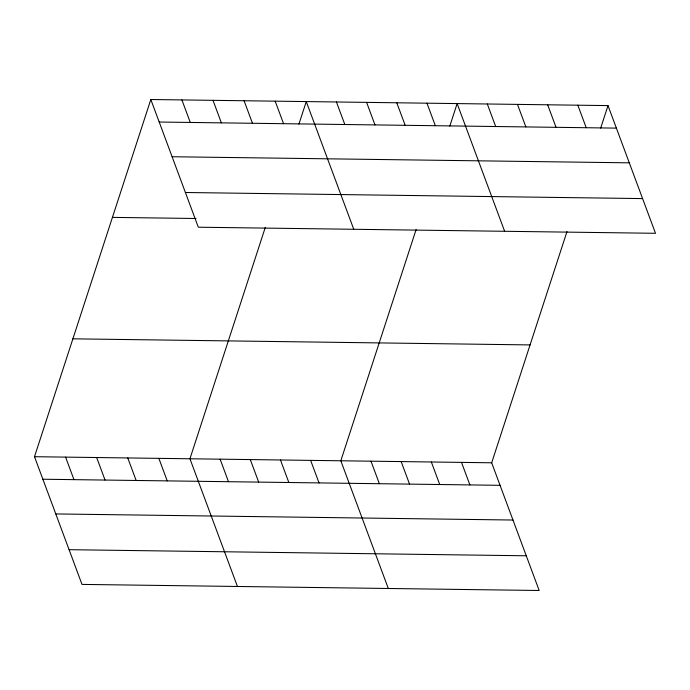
<?xml version="1.0" encoding="UTF-8"?>
<svg xmlns="http://www.w3.org/2000/svg" width="690" height="690" viewBox="0 0 690 690"><rect width="100%" height="100%" fill="white"/><g stroke="black" fill="none" stroke-linecap="round" stroke-linejoin="round"><path stroke-width="1.03" d="M566.99 231.573L491.685 462.792L539.175 590.493L81.989 584.404L34.5 456.702L150.825 99.507L608.011 105.596L655.5 233.298L198.315 227.208L150.825 99.507M265.245 227.545L189.94 458.772L237.438 586.474M298.925 124.122L306.265 101.577L353.754 229.278M416.113 229.554L340.817 460.782L388.306 588.484M449.794 126.141L457.134 103.586L504.632 231.288M600.662 128.15L608.011 105.596M159.2 122.035L616.386 128.124M172.103 156.742L629.297 162.831M185.403 192.501L642.588 198.591M112.436 217.385L196.055 218.497M72.89 338.825L530.075 344.922M34.5 456.702L491.685 462.792M42.875 479.231L500.06 485.32M55.787 513.938L512.972 520.027M69.086 549.697L526.272 555.786M577.832 105.191L586.215 127.719M547.662 104.794L556.036 127.322M517.483 104.388L525.866 126.917M487.312 103.992L495.687 126.512M426.963 103.181L435.338 125.709M396.785 102.784L405.168 125.313M366.614 102.379L374.989 124.907M336.435 101.982L344.819 124.502M461.515 462.395L469.89 484.915M431.336 461.99L439.72 484.518M275.181 101.163L283.555 123.691M401.166 461.584L409.541 484.113M244.088 100.749L252.462 123.277M370.987 461.187L379.371 483.716M213.003 100.335L221.378 122.863M181.91 99.921L190.285 122.449M310.638 460.385L319.022 482.905M280.468 459.98L288.843 482.508M250.289 459.575L258.672 482.103M220.119 459.178L228.494 481.706M158.855 458.358L167.23 480.887M127.762 457.944L136.146 480.473M96.678 457.53L105.053 480.059M65.585 457.116L73.968 479.645"/></g></svg>
